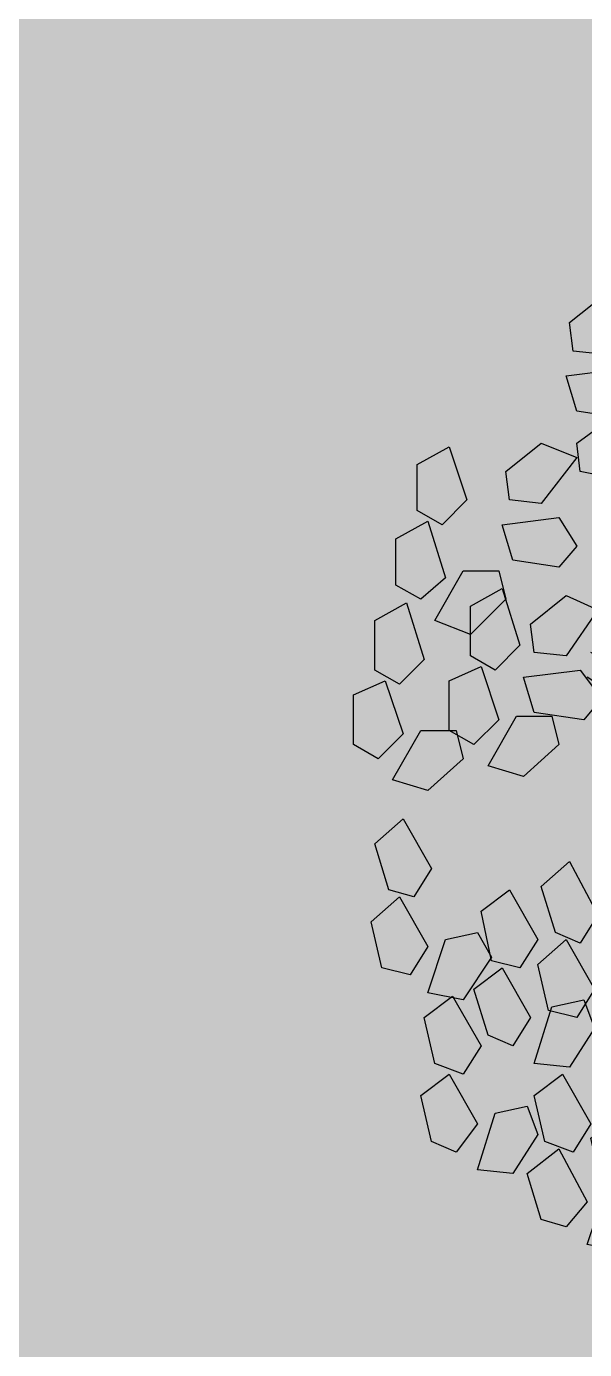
# Model space of a CAD drawing. Header units: metres. Extents: x 394605 to 1395358, y 4171135 to 6406139.
# Drawn here: x 1394481.096 to 1394483.107, y 4172491.963 to 4172496.73 of the extents above; entities that cross this region are included whole.
import ezdxf

# ---------------------------------------------------------------- set-up
doc = ezdxf.new("R2010")
doc.units = ezdxf.units.M
doc.header["$LTSCALE"] = 2
doc.linetypes.add('CACHE', pattern=[0.375, 0.25, -0.125])
doc.linetypes.add('CACHEX2', pattern=[0.75, 0.5, -0.25])
doc.layers.add('C-Voie', color=252, linetype='Continuous')
doc.layers.add('T-VEGETATION', color=108, linetype='Continuous')
doc.layers.add('P-Voie', color=250, linetype='Continuous', lineweight=9)

# ---------------------------------------------------------------- blocks, each defined once
blk = doc.blocks.new('A$C4CDA1AAE')
at = {"color": 0}
for p, q in [((-0.3627339707722967, 0.7050319683903581), (-0.3065357499476704, 0.7459033868462939)), ((-0.3065357499476704, 0.7459033868462939), (-0.2605553874532234, 0.725467677618326)), ((0, 0.6845962591601165), (0.02554464582976834, 0.7459033868462939)), ((0.02554464582976834, 0.7459033868462939), (0.07663393748907765, 0.7510123141551048)), ((0.07663393748907765, 0.7510123141551048), (0.06641607915457826, 0.6692694772386858)), ((-0.2605553874532234, 0.725467677618326), (-0.3065357499476704, 0.6590516226258387)), ((0.0919607249843466, 0.6845962591601165), (0.1072875124839356, 0.7305766049248632)), ((0.1072875124839356, 0.7305766049248632), (0.1481589458087456, 0.725467677618326)), ((0.1481589458087456, 0.725467677618326), (0.1788125208036035, 0.6641605499321486)), ((0.1788125208036035, 0.6641605499321486), (0.2043571666333719, 0.725467677618326)), ((0.2043571666333719, 0.725467677618326), (0.2605553874577708, 0.7305766049248632)), ((0.2605553874577708, 0.7305766049248632), (0.2503375291230441, 0.6488337680107179)), ((0.2707732457877228, 0.6641605499321486), (0.2912089624526288, 0.7101408956968953)), ((0.2912089624526288, 0.7101408956968953), (0.3320803957774388, 0.7050319683903581)), ((-0.4649125540865953, 0.6641605499321486), (-0.4138232624270586, 0.7050319683903581)), ((-0.4138232624270586, 0.7050319683903581), (-0.3627339707722967, 0.6845962591601165)), ((-0.3576250416026596, 0.6641605499321486), (-0.3627339707722967, 0.7050319683903581)), ((0.3014268207825808, 0.6386159133955971), (0.3269714666123491, 0.6999230410817745)), ((0.3269714666123491, 0.6999230410817745), (0.3780607582673383, 0.7050319683903581)), ((0.3320803957774388, 0.7050319683903581), (0.3576250416072071, 0.6386159133955971)), ((0.3780607582673383, 0.7050319683903581), (0.367842899937159, 0.6232891314741664)), ((-0.3627339707722967, 0.6845962591601165), (-0.4138232624270586, 0.6181802041676292)), ((0.02043571666467869, 0.6488337680107179), (0, 0.6845962591601165)), ((0.06641607915457826, 0.6692694772386858), (0.02043571666467869, 0.6488337680107179)), ((0.1430500166436559, 0.6232891314741664), (0.0919607249843466, 0.6845962591601165)), ((0.3933875457669274, 0.6386159133955971), (0.4087143332619689, 0.6845962591601165)), ((0.4087143332619689, 0.6845962591601165), (0.4495857665913263, 0.6794873318538066)), ((0.4495857665913263, 0.6794873318538066), (0.4802393415861843, 0.6181802041676292)), ((-0.4598036249215056, 0.6232891314741664), (-0.4649125540865953, 0.6641605499321486)), ((-0.3065357499476704, 0.6590516226258387), (-0.3576250416026596, 0.6641605499321486)), ((-0.2605553874532234, 0.6181802041676292), (-0.2043571666288244, 0.6641605499321486)), ((-0.2043571666288244, 0.6641605499321486), (-0.1583768041389249, 0.6386159133955971)), ((0.1788125208036035, 0.6641605499321486), (0.1430500166436559, 0.6232891314741664)), ((0.2043571666333719, 0.62839805878275), (0.1788125208036035, 0.6641605499321486)), ((0.2503375291230441, 0.6488337680107179), (0.2043571666333719, 0.62839805878275)), ((0.3269714666123491, 0.6028534222461985), (0.2707732457877228, 0.6641605499321486)), ((-0.1583768041389249, 0.6386159133955971), (-0.2094660957982342, 0.5721998584031098)), ((0.3218625374472595, 0.6028534222461985), (0.3014268207825808, 0.6386159133955971)), ((0.3576250416072071, 0.6386159133955971), (0.3269714666123491, 0.6028534222461985)), ((0.444476837426464, 0.5773087857094197), (0.3933875457669274, 0.6386159133955971)), ((-0.4138232624270586, 0.6181802041676292), (-0.4598036249215056, 0.6232891314741664)), ((-0.3627339707722967, 0.5824177130182306), (-0.3116446791127601, 0.6232891314741664)), ((-0.3116446791127601, 0.6232891314741664), (-0.265664316618313, 0.6028534222461985)), ((-0.2554464582881337, 0.5824177130182306), (-0.2605553874532234, 0.6181802041676292)), ((-0.1583768041389249, 0.5670909310965726), (-0.1021785833142985, 0.6130712768613193)), ((-0.1021785833142985, 0.6130712768613193), (-0.05619822082462633, 0.5875266403245405)), ((0.1021785833142985, 0.5721998584031098), (0.1226142999789772, 0.6181802041676292)), ((0.1226142999789772, 0.6181802041676292), (0.1634857333037871, 0.6130712768613193)), ((0.1634857333037871, 0.6130712768613193), (0.1890303791335555, 0.5517641491751419)), ((0.367842899937159, 0.6232891314741664), (0.3218625374472595, 0.6028534222461985)), ((0.4802393415861843, 0.6181802041676292), (0.444476837426464, 0.5773087857094197)), ((0.4598036249215056, 0.5517641491751419), (0.485348270751274, 0.6130712768613193)), ((0.485348270751274, 0.6130712768613193), (0.5364375624105833, 0.6181802041676292)), ((0.5364375624105833, 0.6181802041676292), (0.5262197040760839, 0.5364373672534839)), ((-0.4700214832516849, 0.5875266403245405), (-0.3882786165972902, 0.5977444949396613)), ((-0.3882786165972902, 0.5977444949396613), (-0.3627339707722967, 0.5568730764814518)), ((-0.265664316618313, 0.6028534222461985), (-0.3116446791127601, 0.5313284399449003)), ((0.2861000332829917, 0.5517641491751419), (0.3014268207825808, 0.5977444949396613)), ((0.3014268207825808, 0.5977444949396613), (0.3422982541073907, 0.5926355676310777)), ((0.3422982541073907, 0.5926355676310777), (0.3729518291022487, 0.5313284399449003)), ((0.5517643499058522, 0.5517641491751419), (0.5670911374054413, 0.5977444949396613)), ((0.5670911374054413, 0.5977444949396613), (0.6079625707302512, 0.5926355676310777)), ((0.6079625707302512, 0.5926355676310777), (0.6386161457251092, 0.5313284399449003)), ((-0.454694695756416, 0.5364373672534839), (-0.4700214832516849, 0.5875266403245405)), ((-0.3576250416026596, 0.5415462945600211), (-0.3627339707722967, 0.5824177130182306)), ((-0.2605553874532234, 0.5262195126383631), (-0.2094660957982342, 0.5721998584031098)), ((-0.2094660957982342, 0.5721998584031098), (-0.2554464582881337, 0.5824177130182306)), ((-0.2094660957982342, 0.5721998584031098), (-0.1583768041389249, 0.546655221866331)), ((-0.05619822082462633, 0.5875266403245405), (-0.1021785833142985, 0.5211105853320532)), ((0.1532678749738352, 0.5108927307169324), (0.1021785833142985, 0.5721998584031098)), ((0.4036054040971067, 0.5262195126383631), (0.4240411207617854, 0.5721998584031098)), ((0.4240411207617854, 0.5721998584031098), (0.4649125540865953, 0.5670909310965726)), ((-0.3627339707722967, 0.5568730764814518), (-0.3882786165972902, 0.5262195126383631)), ((-0.1532678749738352, 0.5262195126383631), (-0.1583768041389249, 0.5670909310965726)), ((0.4649125540865953, 0.5670909310965726), (0.4904571999161362, 0.5057838034106226)), ((-0.3882786165972902, 0.5262195126383631), (-0.454694695756416, 0.5364373672534839)), ((-0.3116446791127601, 0.5313284399449003), (-0.3576250416026596, 0.5415462945600211)), ((-0.1583768041389249, 0.546655221866331), (-0.2094660957982342, 0.4802391668738437)), ((0.1890303791335555, 0.5517641491751419), (0.1532678749738352, 0.5108927307169324)), ((0.3371893249425284, 0.4904570214889645), (0.2861000332829917, 0.5517641491751419)), ((0.4802393415861843, 0.5160016580232423), (0.4598036249215056, 0.5517641491751419)), ((0.5262197040760839, 0.5364373672534839), (0.4802393415861843, 0.5160016580232423)), ((0.6028536415653889, 0.4904570214889645), (0.5517643499058522, 0.5517641491751419)), ((-0.454694695756416, 0.4904570214889645), (-0.398496474932017, 0.5313284399449003)), ((-0.398496474932017, 0.5313284399449003), (-0.35251611243757, 0.5108927307169324)), ((-0.3729518291022487, 0.5057838034106226), (-0.2912089624480814, 0.5160016580232423)), ((-0.2912089624480814, 0.5160016580232423), (-0.2605553874532234, 0.4751302395675339)), ((-0.2554464582881337, 0.4853480941803809), (-0.2605553874532234, 0.5262195126383631)), ((-0.1021785833142985, 0.5211105853320532), (-0.1532678749738352, 0.5262195126383631)), ((0.0817428666541673, 0.464912384952413), (0.1072875124839356, 0.5262195126383631)), ((0.1072875124839356, 0.5262195126383631), (0.1583768041389249, 0.5313284399449003)), ((0.1583768041389249, 0.5313284399449003), (0.1481589458087456, 0.449585603030755)), ((0.3729518291022487, 0.5313284399449003), (0.3371893249425284, 0.4904570214889645)), ((0.454694695756416, 0.464912384952413), (0.4036054040971067, 0.5262195126383631)), ((0.6386161457251092, 0.5313284399449003), (0.6028536415653889, 0.4904570214889645)), ((-0.35251611243757, 0.5108927307169324), (-0.398496474932017, 0.4393677484156342)), ((-0.3576250416026596, 0.4546945303372922), (-0.3729518291022487, 0.5057838034106226)), ((0.1737035916385139, 0.464912384952413), (0.1890303791335555, 0.5108927307169324)), ((0.1890303791335555, 0.5108927307169324), (0.2299018124629129, 0.5057838034106226)), ((0.2299018124629129, 0.5057838034106226), (0.2605553874577708, 0.4444766757244452)), ((0.4904571999161362, 0.5057838034106226), (0.454694695756416, 0.464912384952413)), ((-0.6845965082150087, 0.4598034576458758), (-0.6386161457251092, 0.4853480941803809)), ((-0.6386161457251092, 0.4853480941803809), (-0.6130714998953408, 0.4087141845725455)), ((-0.5568732790709419, 0.449585603030755), (-0.5057839874114052, 0.4904570214889645)), ((-0.5057839874114052, 0.4904570214889645), (-0.454694695756416, 0.4700213122587229)), ((-0.4495857665867788, 0.449585603030755), (-0.454694695756416, 0.4904570214889645)), ((-0.2094660957982342, 0.4802391668738437), (-0.2554464582881337, 0.4853480941803809)), ((0.5619822082358041, 0.4393677484156342), (0.5824179249004828, 0.4853480941803809)), ((0.5824179249004828, 0.4853480941803809), (0.6232893582255201, 0.4802391668738437)), ((0.6232893582255201, 0.4802391668738437), (0.6488340040550611, 0.4189320391876663)), ((-0.6845965082150087, 0.3933874026511148), (-0.6845965082150087, 0.4598034576458758)), ((-0.454694695756416, 0.4700213122587229), (-0.5057839874114052, 0.4036052572662356)), ((-0.2605553874532234, 0.4751302395675339), (-0.2861000332829917, 0.4444766757244452)), ((-0.265664316618313, 0.449585603030755), (-0.1839214499686932, 0.4598034576458758)), ((-0.1839214499686932, 0.4598034576458758), (-0.1583768041389249, 0.4240409664942035)), ((0.1021785833142985, 0.4291498938027871), (0.0817428666541673, 0.464912384952413)), ((0.2247928832935031, 0.4036052572662356), (0.1737035916385139, 0.464912384952413)), ((-0.5517643499058522, 0.4087141845725455), (-0.5568732790709419, 0.449585603030755)), ((-0.398496474932017, 0.4393677484156342), (-0.4495857665867788, 0.449585603030755)), ((-0.2861000332829917, 0.4444766757244452), (-0.3576250416026596, 0.4546945303372922)), ((-0.2503375291232715, 0.3984963299596984), (-0.265664316618313, 0.449585603030755)), ((0.1481589458087456, 0.449585603030755), (0.1021785833142985, 0.4291498938027871)), ((0.2196839541284135, 0.3882784753445776), (0.2503375291230441, 0.4546945303372922)), ((0.2605553874577708, 0.4444766757244452), (0.2247928832935031, 0.4036052572662356)), ((0.2503375291230441, 0.4546945303372922), (0.3014268207825808, 0.4546945303372922)), ((0.3014268207825808, 0.4546945303372922), (0.2912089624526288, 0.3729516934231469)), ((0.5057839874159527, 0.3780606207294568), (0.5313286332411735, 0.4393677484156342)), ((0.5313286332411735, 0.4393677484156342), (0.5824179249004828, 0.4444766757244452)), ((0.6130714998953408, 0.3780606207294568), (0.5619822082358041, 0.4393677484156342)), ((0.5824179249004828, 0.4444766757244452), (0.5722000665705309, 0.3627338388080261)), ((-0.1583768041389249, 0.4240409664942035), (-0.1839214499686932, 0.3933874026511148)), ((0.3167536082776223, 0.3933874026511148), (0.3320803957774388, 0.4342588211093243)), ((0.3320803957774388, 0.4342588211093243), (0.3729518291022487, 0.4291498938027871)), ((0.3729518291022487, 0.4291498938027871), (0.4036054040971067, 0.3678427661166097)), ((0.5977447124002992, 0.3780606207294568), (0.6130714998953408, 0.4240409664942035)), ((0.6130714998953408, 0.4240409664942035), (0.6539429332201507, 0.4189320391876663)), ((-0.6130714998953408, 0.4087141845725455), (-0.6488340040550611, 0.3729516934231469)), ((-0.5057839874114052, 0.4036052572662356), (-0.5517643499058522, 0.4087141845725455)), ((-0.1992482374637348, 0.3678427661166097), (-0.1430500166393358, 0.4138231118813565)), ((-0.1430500166393358, 0.4138231118813565), (-0.09706965414943625, 0.3882784753445776)), ((0.6488340040550611, 0.4189320391876663), (0.6130714998953408, 0.3780606207294568)), ((0.6539429332201507, 0.4189320391876663), (0.6845965082150087, 0.3576249115014889)), ((-0.6488340040550611, 0.3729516934231469), (-0.6845965082150087, 0.3933874026511148)), ((-0.5619822082358041, 0.3729516934231469), (-0.4802393415816368, 0.3831695480382677)), ((-0.4802393415816368, 0.3831695480382677), (-0.454694695756416, 0.3422981295800582)), ((-0.1839214499686932, 0.3933874026511148), (-0.2503375291232715, 0.3984963299596984)), ((-0.09706965414943625, 0.3882784753445776), (-0.1430500166393358, 0.3218624203520903)), ((0.1839214499686932, 0.352515984195179), (0.2043571666333719, 0.3984963299596984)), ((0.2043571666333719, 0.3984963299596984), (0.2401196707930922, 0.3933874026511148)), ((0.2452285999581818, 0.3576249115014889), (0.2196839541284135, 0.3882784753445776)), ((0.2401196707930922, 0.3933874026511148), (0.2707732457877228, 0.3320802749649374)), ((0.367842899937159, 0.3269713476586276), (0.3167536082776223, 0.3933874026511148)), ((-0.7152500832096393, 0.352515984195179), (-0.6692697207199672, 0.3780606207294568)), ((-0.6692697207199672, 0.3780606207294568), (-0.6437250748901988, 0.2963177838155389)), ((-0.5466554207407626, 0.3218624203520903), (-0.5619822082358041, 0.3729516934231469)), ((-0.3014268207825808, 0.3269713476586276), (-0.2503375291232715, 0.3729516934231469)), ((-0.2503375291232715, 0.3729516934231469), (-0.1992482374637348, 0.3474070568865955)), ((-0.1941393082986451, 0.3269713476586276), (-0.1992482374637348, 0.3678427661166097)), ((0.2912089624526288, 0.3729516934231469), (0.2452285999581818, 0.3576249115014889)), ((0.4036054040971067, 0.3678427661166097), (0.367842899937159, 0.3269713476586276)), ((0.444476837426464, 0.3576249115014889), (0.5006750582463155, 0.3627338388080261)), ((0.5006750582463155, 0.3627338388080261), (0.4904571999161362, 0.2809910018938808)), ((0.5262197040760839, 0.3474070568865955), (0.5057839874159527, 0.3780606207294568)), ((0.5722000665705309, 0.3627338388080261), (0.5262197040760839, 0.3474070568865955)), ((0.6488340040550611, 0.3167534930435068), (0.5977447124002992, 0.3780606207294568)), ((-0.7152500832096393, 0.286099929200418), (-0.7152500832096393, 0.352515984195179)), ((-0.1992482374637348, 0.3474070568865955), (-0.2503375291232715, 0.2809910018938808)), ((0.2350107416280025, 0.2912088565090016), (0.1839214499686932, 0.352515984195179)), ((0.4189321915966957, 0.2963177838155389), (0.444476837426464, 0.3576249115014889)), ((0.6845965082150087, 0.3576249115014889), (0.6488340040550611, 0.3167534930435068)), ((-0.454694695756416, 0.3422981295800582), (-0.4802393415816368, 0.3116445657369695)), ((-0.296317891613171, 0.286099929200418), (-0.3014268207825808, 0.3269713476586276)), ((-0.147831893276134, 0.2746570957676795), (-0.2095301467111312, 0.3340405797280255)), ((-0.1430500166393358, 0.3218624203520903), (-0.1941393082986451, 0.3269713476586276)), ((0.2707732457877228, 0.3320802749649374), (0.2350107416280025, 0.2912088565090016)), ((0.3269714666123491, 0.2809910018938808), (0.3474071832724803, 0.3269713476586276)), ((0.3474071832724803, 0.3269713476586276), (0.3831696874369754, 0.3218624203520903)), ((0.5108929165810423, 0.2963177838155389), (0.5313286332411735, 0.3422981295800582)), ((0.5313286332411735, 0.3422981295800582), (0.5722000665705309, 0.3371892022737484)), ((0.5722000665705309, 0.3371892022737484), (0.5977447124002992, 0.27077314727876)), ((-0.6590518623852404, 0.2350106561293615), (-0.6181804290604305, 0.3065356384306597)), ((-0.6181804290604305, 0.3065356384306597), (-0.5670911374008938, 0.3065356384306597)), ((-0.5670911374008938, 0.3065356384306597), (-0.5568732790709419, 0.2656642199724502)), ((-0.4802393415816368, 0.3116445657369695), (-0.5466554207407626, 0.3218624203520903)), ((-0.4189321915921482, 0.27077314727876), (-0.3627339707722967, 0.3116445657369695)), ((-0.3627339707722967, 0.3116445657369695), (-0.3167536082778497, 0.2912088565090016)), ((-0.1721651229349845, 0.2530384431242965), (-0.2211145656688132, 0.3189808405622898)), ((0.3831696874369754, 0.3218624203520903), (0.4138232624316061, 0.2554463653573293)), ((0.6079625707302512, 0.2656642199724502), (0.6283982873949299, 0.3116445657369695)), ((0.6283982873949299, 0.3116445657369695), (0.6692697207197398, 0.3065356384306597)), ((0.6692697207197398, 0.3065356384306597), (0.6948143665495081, 0.2452285107444823)), ((-0.6794875790499191, 0.2656642199724502), (-0.7152500832096393, 0.286099929200418)), ((-0.6437250748901988, 0.2963177838155389), (-0.6794875790499191, 0.2656642199724502)), ((-0.3167536082778497, 0.2912088565090016), (-0.367842899937159, 0.2247928015142406)), ((-0.2503375291232715, 0.2809910018938808), (-0.296317891613171, 0.286099929200418)), ((0.1992482374682822, 0.2605552926659129), (0.2401196707930922, 0.286099929200418)), ((0.2401196707930922, 0.286099929200418), (0.2460145890602234, 0.3037846775705475)), ((0.2656643166228605, 0.2656642199724502), (0.3320803957774388, 0.286099929200418)), ((0.444476837426464, 0.2605552926659129), (0.4189321915966957, 0.2963177838155389)), ((0.5619822082358041, 0.2350106561293615), (0.5108929165810423, 0.2963177838155389)), ((-0.6079625707302512, 0.2554463653573293), (-0.5619822082358041, 0.2809910018938808)), ((-0.5619822082358041, 0.2809910018938808), (-0.5364375624062632, 0.1992481649799629)), ((-0.5211107749109942, 0.2299017288228242), (-0.4700214832516849, 0.27077314727876)), ((-0.4700214832516849, 0.27077314727876), (-0.4240411207617854, 0.2503374380507921)), ((-0.4138232624270586, 0.2299017288228242), (-0.4189321915921482, 0.27077314727876)), ((-0.1370172611493672, 0.226014919296631), (-0.147831893276134, 0.2746570957676795)), ((0.3780607582673383, 0.2145749469013936), (0.3269714666123491, 0.2809910018938808)), ((0.4904571999161362, 0.2809910018938808), (0.444476837426464, 0.2605552926659129)), ((0.5977447124002992, 0.27077314727876), (0.5619822082358041, 0.2350106561293615)), ((-0.7459036582044973, 0.2350106561293615), (-0.6999232957145978, 0.2605552926659129)), ((-0.6999232957145978, 0.2605552926659129), (-0.6743786498848294, 0.1788124557497213)), ((-0.5568732790709419, 0.2656642199724502), (-0.6079625707302512, 0.2145749469013936)), ((-0.6079625707302512, 0.1839213830583049), (-0.6079625707302512, 0.2554463653573293)), ((-0.4240411207617854, 0.2503374380507921), (-0.4700214832516849, 0.1839213830583049)), ((-0.3116446791127601, 0.2503374380507921), (-0.2247928832935031, 0.2656642199724502)), ((-0.2912089624480814, 0.2043570922862727), (-0.3116446791127601, 0.2503374380507921)), ((-0.2247928832935031, 0.2656642199724502), (-0.1992482374637348, 0.2247928015142406)), ((-0.1685946624688768, 0.1226142553721274), (-0.1721651229349845, 0.2530384431242965)), ((0.1634857333037871, 0.2043570922862727), (0.1992482374682822, 0.2605552926659129)), ((0.2094660957982342, 0.1941392376711519), (0.2656643166228605, 0.2656642199724502)), ((0.4138232624316061, 0.2554463653573293), (0.3780607582673383, 0.2145749469013936)), ((0.6590518623897879, 0.2043570922862727), (0.6079625707302512, 0.2656642199724502)), ((-0.7459036582044973, 0.1634856738280632), (-0.7459036582044973, 0.2350106561293615)), ((-0.6079625707302512, 0.2145749469013936), (-0.6590518623852404, 0.2350106561293615)), ((-0.516001845746132, 0.1890303103648421), (-0.5211107749109942, 0.2299017288228242)), ((-0.367842899937159, 0.2247928015142406), (-0.4138232624270586, 0.2299017288228242)), ((0.2605553874577708, 0.1685946011368742), (0.2861000332829917, 0.2299017288228242)), ((0.2861000332829917, 0.2299017288228242), (0.3422982541073907, 0.2350106561293615)), ((0.3422982541073907, 0.2350106561293615), (0.3320803957774388, 0.1532678192152162)), ((0.5262197040760839, 0.1839213830583049), (0.5415464915756729, 0.2299017288228242)), ((0.5415464915756729, 0.2299017288228242), (0.5824179249004828, 0.2247928015142406)), ((0.6948143665495081, 0.2452285107444823), (0.6590518623897879, 0.2043570922862727)), ((-0.1992482374637348, 0.2247928015142406), (-0.2247928832935031, 0.1941392376711519)), ((-0.1245337046768782, 0.09874791191668919), (-0.1370172611493672, 0.226014919296631)), ((0.3525161124421174, 0.1685946011368742), (0.3729518291022487, 0.2145749469013936)), ((0.3729518291022487, 0.2145749469013936), (0.4138232624316061, 0.2094660195925826)), ((0.5824179249004828, 0.2247928015142406), (0.6130714998953408, 0.1634856738280632)), ((-0.5364375624062632, 0.1992481649799629), (-0.5722000665659834, 0.1634856738280632)), ((-0.2247928832935031, 0.1941392376711519), (-0.2912089624480814, 0.2043570922862727)), ((0.1277232291440669, 0.1175053280635439), (0.1634857333037871, 0.2043570922862727)), ((0.1737035916385139, 0.09706961883557597), (0.2094660957982342, 0.1941392376711519)), ((0.4138232624316061, 0.2094660195925826), (0.4393679082568269, 0.1430499646000953)), ((-0.6743786498848294, 0.1788124557497213), (-0.7101411540447771, 0.1430499646000953)), ((-0.5722000665659834, 0.1634856738280632), (-0.6079625707302512, 0.1839213830583049)), ((-0.4700214832516849, 0.1839213830583049), (-0.516001845746132, 0.1890303103648421)), ((-0.3627339707722967, 0.1481588919066326), (-0.4342589790917373, 0.1890303103648421)), ((0.5773089957356206, 0.1226142553721274), (0.5262197040760839, 0.1839213830583049)), ((-0.7101411540447771, 0.1430499646000953), (-0.7459036582044973, 0.1634856738280632)), ((-0.6386161457251092, 0.1481588919066326), (-0.5926357832306621, 0.1685946011368742)), ((-0.5926357832306621, 0.1685946011368742), (-0.5670911374008938, 0.09196069152903874)), ((-0.5313286332411735, 0.1532678192152162), (-0.4495857665867788, 0.1634856738280632)), ((-0.516001845746132, 0.1021785461418858), (-0.5313286332411735, 0.1532678192152162)), ((-0.4495857665867788, 0.1634856738280632), (-0.4189321915921482, 0.1226142553721274)), ((-0.3627339707722967, 0.1021785461418858), (-0.4393679082568269, 0.1532678192152162)), ((0.2861000332829917, 0.1328321099849745), (0.2605553874577708, 0.1685946011368742)), ((0.3320803957774388, 0.1532678192152162), (0.2861000332829917, 0.1328321099849745)), ((0.4036054040971067, 0.1072874734506968), (0.3525161124421174, 0.1685946011368742)), ((0.6130714998953408, 0.1634856738280632), (0.5773089957356206, 0.1226142553721274)), ((0.6181804290604305, 0.09706961883557597), (0.6488340040550611, 0.1583767465217534)), ((0.6488340040550611, 0.1583767465217534), (0.6999232957145978, 0.1634856738280632)), ((0.6999232957145978, 0.1634856738280632), (0.6897054373844185, 0.08174283691391793)), ((-0.7765572331993553, 0.1277231826786647), (-0.7305768707094558, 0.1481588919066326)), ((-0.7305768707094558, 0.1481588919066326), (-0.7050322248796874, 0.07152498230107085)), ((-0.6386161457251092, 0.07663390960760808), (-0.6386161457251092, 0.1481588919066326)), ((-0.1685946624688768, 0.1226142553721274), (-0.3627339707722967, 0.1481588919066326)), ((0.4393679082568269, 0.1430499646000953), (0.4036054040971067, 0.1072874734506968)), ((0.7101411540445497, 0.09706961883557597), (0.7305768707094558, 0.1430499646000953)), ((0.7305768707094558, 0.1430499646000953), (0.7714483040342657, 0.1379410372937855)), ((0.7714483040342657, 0.1379410372937855), (0.8021018790288963, 0.07663390960760808)), ((-0.7765572331993553, 0.05619820037736645), (-0.7765572331993553, 0.1277231826786647)), ((-0.4189321915921482, 0.1226142553721274), (-0.4444768374219166, 0.09196069152903874)), ((0, 0), (0.1277232291440669, 0.1175053280635439)), ((0.4751304124210947, 0.06130712768617741), (0.5006750582463155, 0.1277231826786647)), ((0.5006750582463155, 0.1277231826786647), (0.5517643499058522, 0.1277231826786647)), ((0.5517643499058522, 0.1277231826786647), (0.5415464915756729, 0.04598034576451937)), ((-0.5824179249004828, 0.02554463653655148), (-0.5415464915711254, 0.09706961883557597)), ((-0.5415464915711254, 0.09706961883557597), (-0.4904571999163636, 0.09706961883557597)), ((-0.4444768374219166, 0.09196069152903874), (-0.516001845746132, 0.1021785461418858)), ((-0.4904571999163636, 0.09706961883557597), (-0.4802393415816368, 0.05619820037736645)), ((-0.1737035916339664, 0.07152498230107085), (-0.3627339707722967, 0.1021785461418858)), ((-0.04598036248989956, 0.05619820037736645), (-0.1245337046768782, 0.09874791191668919)), ((0.1123964416490253, 0.0306535638430887), (0.1737035916385139, 0.09706961883557597)), ((0.367842899937159, 0.05619820037736645), (0.3831696874369754, 0.1021785461418858)), ((0.3831696874369754, 0.1021785461418858), (0.4240411207617854, 0.09706961883557597)), ((0.4240411207617854, 0.09706961883557597), (0.454694695756416, 0.03576249114939856)), ((0.5670911374054413, 0.06641605499248726), (0.5824179249004828, 0.1123964007570066)), ((0.5824179249004828, 0.1123964007570066), (0.6232893582255201, 0.1072874734506968)), ((0.6437250748901988, 0.06641605499248726), (0.6181804290604305, 0.09706961883557597)), ((0.6232893582255201, 0.1072874734506968), (0.6539429332201507, 0.04087141845820952)), ((0.766339374869176, 0.03576249114939856), (0.7101411540445497, 0.09706961883557597)), ((-0.720359012374729, 0.005108927306309852), (-0.6794875790499191, 0.07663390960760808)), ((-0.6794875790499191, 0.07663390960760808), (-0.6283982873903824, 0.07663390960760808)), ((-0.6028536415608414, 0.05619820037736645), (-0.6386161457251092, 0.07663390960760808)), ((-0.6283982873903824, 0.07663390960760808), (-0.6181804290604305, 0.03576249114939856)), ((-0.5670911374008938, 0.09196069152903874), (-0.6028536415608414, 0.05619820037736645)), ((0.6897054373844185, 0.08174283691391793), (0.6437250748901988, 0.06641605499248726)), ((0.8021018790288963, 0.07663390960760808), (0.766339374869176, 0.03576249114939856)), ((-0.7050322248796874, 0.07152498230107085), (-0.7407947290394077, 0.03576249114939856)), ((-0.0715250083196679, 0.01532678192143067), (-0.1737035916339664, 0.07152498230107085)), ((0.2279802616142206, 0.01523284800077818), (0.3714236965759028, 0.06694058638390743)), ((0.4955661290812259, 0.0306535638430887), (0.4751304124210947, 0.06130712768617741)), ((0.6181804290604305, 0), (0.5670911374054413, 0.06641605499248726)), ((-0.7407947290394077, 0.03576249114939856), (-0.7765572331993553, 0.05619820037736645)), ((-0.4802393415816368, 0.05619820037736645), (-0.5313286332411735, 0.01021785461512081)), ((0, 0), (-0.04598036248989956, 0.05619820037736645)), ((0.2117583134240704, -0.01719513096418268), (0.3734303110356905, 0.04949330949898467)), ((0.4189321915966957, -0.005108927306537225), (0.367842899937159, 0.05619820037736645)), ((0.5415464915756729, 0.04598034576451937), (0.4955661290812259, 0.0306535638430887)), ((0.6539429332201507, 0.04087141845820952), (0.6181804290604305, 0)), ((-0.6181804290604305, 0.03576249114939856), (-0.6692697207199672, -0.01021785461512081)), ((-0.5313286332411735, 0.01021785461512081), (-0.5824179249004828, 0.02554463653655148)), ((0.1123964416490253, 0.0306535638430887), (0.2279802616142206, 0.01523284800077818)), ((0.454694695756416, 0.03576249114939856), (0.4189321915966957, -0.005108927306537225)), ((0.7254679415443661, -0.01532678192165804), (0.7407947290394077, 0.0306535638430887)), ((0.7407947290394077, 0.0306535638430887), (0.7816661623687651, 0.02554463653655148)), ((0.7816661623687651, 0.02554463653655148), (0.8123197373636231, -0.03576249114962593)), ((-0.6692697207199672, -0.01021785461512081), (-0.720359012374729, 0.005108927306309852)), ((-0.04598036248989956, -0.04598034576474674), (-0.0715250083196679, 0.01532678192143067)), ((0.5773089957356206, -0.04598034576474674), (0.5977447124002992, 0)), ((0.5977447124002992, 0), (0.6386161457251092, -0.005108927306537225)), ((0.03576250415972027, -0.05619820037986756), (0.08281241391932781, -0.002874988718758686)), ((0.08281241391932781, -0.002874988718758686), (0.2117583134240704, -0.01719513096418268)), ((0.6386161457251092, -0.005108927306537225), (0.6641607915548775, -0.07152498230129822)), ((0.776557233199128, -0.07663390960783545), (0.7254679415443661, -0.01532678192165804)), ((0.2758821749528124, -0.08685176422295626), (0.3014268207825808, -0.02043570922796789)), ((0.3014268207825808, -0.02043570922796789), (0.3576250416072071, -0.02043570922796789)), ((0.3576250416072071, -0.02043570922796789), (0.3474071832724803, -0.1021785461443869)), ((0.454694695756416, -0.09196069152926611), (0.4802393415861843, -0.0306535638430887)), ((0.4802393415861843, -0.0306535638430887), (0.5313286332411735, -0.02554463653677885)), ((0.5313286332411735, -0.02554463653677885), (0.5211107749109942, -0.1072874734506968)), ((0.8123197373636231, -0.03576249114962593), (0.776557233199128, -0.07663390960783545)), ((-0.7459036582044973, -0.08685176422295626), (-0.7050322248796874, -0.0510892730710566)), ((-0.7050322248796874, -0.0510892730710566), (-0.66416079155033, -0.1226142553723548)), ((-0.04598036248989956, -0.04598034576474674), (-0.07663393748475755, -0.1634856738305643)), ((0.03576250415972027, -0.05619820037986756), (-0.007003661123690108, -0.1417304998317377)), ((0.367842899937159, -0.0817428369141453), (0.3882786166018377, -0.04087141845820952)), ((0.3882786166018377, -0.04087141845820952), (0.4291500499266476, -0.04598034576474674)), ((0.4291500499266476, -0.04598034576474674), (0.454694695756416, -0.1072874734506968)), ((0.5466554207407626, -0.09196069152926611), (0.5670911374054413, -0.04598034576474674)), ((0.5670911374054413, -0.04598034576474674), (0.6028536415653889, -0.0510892730710566)), ((0.6283982873949299, -0.1072874734506968), (0.5773089957356206, -0.04598034576474674)), ((0.6028536415653889, -0.0510892730710566), (0.6335072165600195, -0.1175053280658176)), ((0.6641607915548775, -0.07152498230129822), (0.6283982873949299, -0.1072874734506968)), ((-0.7254679415398186, -0.1532678192154435), (-0.7459036582044973, -0.08685176422295626)), ((0.3014268207825808, -0.1175053280658176), (0.2758821749528124, -0.08685176422295626)), ((0.4189321915966957, -0.1481588919089063), (0.367842899937159, -0.0817428369141453)), ((0.4751304124210947, -0.1277231826786647), (0.454694695756416, -0.09196069152926611)), ((0.5977447124002992, -0.1532678192154435), (0.5466554207407626, -0.09196069152926611)), ((-0.5057839874114052, -0.1481588919089063), (-0.4649125540865953, -0.112396400757234)), ((-0.4649125540865953, -0.112396400757234), (-0.4240411207617854, -0.1890303103648421)), ((0.3474071832724803, -0.1021785461443869), (0.3014268207825808, -0.1175053280658176)), ((0.454694695756416, -0.1072874734506968), (0.4189321915966957, -0.1481588919089063)), ((0.5211107749109942, -0.1072874734506968), (0.4751304124210947, -0.1277231826786647)), ((-0.66416079155033, -0.1226142553723548), (-0.6897054373800984, -0.1634856738305643)), ((0.6335072165600195, -0.1175053280658176), (0.5977447124002992, -0.1532678192154435)), ((-0.485348270751274, -0.2145749469016209), (-0.5057839874114052, -0.1481588919089063)), ((-0.007003661123690108, -0.1417304998317377), (0.04953729465364631, -0.2522982904954461)), ((0.3831696874369754, -0.194139237673653), (0.398496474932017, -0.1481588919089063)), ((0.398496474932017, -0.1481588919089063), (0.4393679082568269, -0.1532678192154435)), ((-0.751012587369587, -0.1992481649799629), (-0.7101411540447771, -0.1634856738305643)), ((-0.6897054373800984, -0.1634856738305643), (-0.7254679415398186, -0.1532678192154435)), ((-0.7101411540447771, -0.1634856738305643), (-0.6692697207199672, -0.2350106561293615)), ((-0.5926357832306621, -0.1839213830585322), (-0.5517643499058522, -0.1532678192154435)), ((-0.5517643499058522, -0.1532678192154435), (-0.5108929165764948, -0.2247928015167417)), ((-0.3269714666078016, -0.1890303103648421), (-0.2861000332829917, -0.1583767465217534)), ((-0.2861000332829917, -0.1583767465217534), (-0.2452285999581818, -0.2299017288230516)), ((-0.07663393748475755, -0.1634856738305643), (-0.1430500166393358, -0.2043570922865001)), ((0.4393679082568269, -0.1532678192154435), (0.4700214832514575, -0.2196838742079308)), ((0.5568732790707145, -0.2043570922865001), (0.5773089957356206, -0.1583767465217534)), ((0.5773089957356206, -0.1583767465217534), (0.6181804290604305, -0.1634856738305643)), ((0.6181804290604305, -0.1634856738305643), (0.6437250748901988, -0.2247928015167417)), ((-0.5773089957356206, -0.2554463653596031), (-0.5926357832306621, -0.1839213830585322)), ((-0.4240411207617854, -0.1890303103648421), (-0.4495857665867788, -0.2299017288230516)), ((-0.3116446791127601, -0.2554463653596031), (-0.3269714666078016, -0.1890303103648421)), ((-0.7356857998745454, -0.2656642199724502), (-0.751012587369587, -0.1992481649799629)), ((-0.1430500166393358, -0.2043570922865001), (-0.1918258309397061, -0.3196453386904068)), ((-0.03576250415972027, -0.1992481649799629), (-0.1021785833142985, -0.2247928015167417)), ((-0.03576250415972027, -0.1992481649799629), (0.03331503908975719, -0.2874287050526618)), ((0.4342589790917373, -0.2605552926661403), (0.3831696874369754, -0.194139237673653)), ((0.6130714998953408, -0.2656642199724502), (0.5568732790707145, -0.2043570922865001)), ((-0.6692697207199672, -0.3014267111243498), (-0.6437250748901988, -0.2247928015167417)), ((-0.6437250748901988, -0.2247928015167417), (-0.5977447123957518, -0.2145749469016209)), ((-0.5977447123957518, -0.2145749469016209), (-0.5773089957356206, -0.2503374380510195)), ((-0.5108929165764948, -0.2247928015167417), (-0.5364375624062632, -0.2656642199724502)), ((-0.5108929165764948, -0.2605552926661403), (-0.4700214832516849, -0.2247928015167417)), ((-0.4495857665867788, -0.2299017288230516), (-0.485348270751274, -0.2145749469016209)), ((-0.4700214832516849, -0.2247928015167417), (-0.4291500499266476, -0.2963177838155389)), ((-0.1021785833142985, -0.2247928015167417), (-0.1532678749738352, -0.3576249115017163)), ((0.4700214832514575, -0.2196838742079308), (0.4342589790917373, -0.2605552926661403)), ((0.6437250748901988, -0.2247928015167417), (0.6130714998953408, -0.2656642199724502)), ((-0.6692697207199672, -0.2350106561293615), (-0.6948143665449606, -0.275882074587571)), ((-0.2452285999581818, -0.2299017288230516), (-0.2707732457879501, -0.2707731472812611)), ((-0.6948143665449606, -0.275882074587571), (-0.7356857998745454, -0.2656642199724502)), ((-0.5773089957356206, -0.2503374380510195), (-0.6181804290604305, -0.3116445657371969)), ((-0.6028536415608414, -0.2963177838155389), (-0.5619822082358041, -0.2656642199724502)), ((-0.5364375624062632, -0.2656642199724502), (-0.5773089957356206, -0.2554463653596031)), ((-0.5619822082358041, -0.2656642199724502), (-0.5211107749109942, -0.3371892022737484)), ((-0.4955661290812259, -0.3269713476586276), (-0.5108929165764948, -0.2605552926661403)), ((-0.3320803957774388, -0.3014267111243498), (-0.2912089624480814, -0.2656642199724502)), ((-0.2707732457879501, -0.2707731472812611), (-0.3116446791127601, -0.2554463653596031)), ((-0.2912089624480814, -0.2656642199724502), (-0.2503375291232715, -0.3422981295802856)), ((0.04953729465364631, -0.2522982904954461), (0.06189069601441588, -0.4498561205223268)), ((-0.4036054040971067, -0.2860999292026918), (-0.3576250416026596, -0.275882074587571)), ((-0.3576250416026596, -0.275882074587571), (-0.3371893249425284, -0.3116445657371969)), ((-0.6181804290604305, -0.3116445657371969), (-0.6692697207199672, -0.3014267111243498)), ((-0.5824179249004828, -0.3627338388105272), (-0.6028536415608414, -0.2963177838155389)), ((-0.4291500499266476, -0.2963177838155389), (-0.454694695756416, -0.3371892022737484)), ((-0.4291500499266476, -0.3627338388105272), (-0.4036054040971067, -0.2860999292026918)), ((-0.3167536082778497, -0.3678427661168371), (-0.3320803957774388, -0.3014267111243498)), ((0.03331503908975719, -0.2874287050526618), (0.04087143332480991, -0.4138231118813565)), ((-0.6743786498848294, -0.3371892022737484), (-0.633507216555472, -0.3065356384306597)), ((-0.633507216555472, -0.3065356384306597), (-0.5926357832306621, -0.3780606207319579)), ((-0.516001845746132, -0.4036052572662356), (-0.4904571999163636, -0.3218624203523177)), ((-0.4904571999163636, -0.3218624203523177), (-0.4444768374219166, -0.3116445657371969)), ((-0.4444768374219166, -0.3116445657371969), (-0.4291500499266476, -0.3525159841954064)), ((-0.3371893249425284, -0.3116445657371969), (-0.3780607582673383, -0.3729516934233743)), ((-0.2247928832935031, -0.3269713476586276), (-0.1788125208036035, -0.3167534930457805)), ((-0.1788125208036035, -0.3167534930457805), (-0.1634857333040145, -0.3525159841954064)), ((-0.6590518623852404, -0.4036052572662356), (-0.6743786498848294, -0.3371892022737484)), ((-0.5211107749109942, -0.3371892022737484), (-0.5466554207407626, -0.3780606207319579)), ((-0.454694695756416, -0.3371892022737484), (-0.4955661290812259, -0.3269713476586276)), ((-0.2503375291232715, -0.3422981295802856), (-0.2809911041179021, -0.3831695480382677)), ((-0.2503375291232715, -0.4036052572662356), (-0.2247928832935031, -0.3269713476586276)), ((-0.4291500499266476, -0.3525159841954064), (-0.4649125540865953, -0.4087141845750466)), ((-0.1634857333040145, -0.3525159841954064), (-0.1992482374637348, -0.4138231118813565)), ((-0.1532678749738352, -0.3576249115017163), (-0.1226142999792046, -0.4240409664964773)), ((-0.5926357832306621, -0.3780606207319579), (-0.6181804290604305, -0.4189320391878937)), ((-0.5466554207407626, -0.3780606207319579), (-0.5824179249004828, -0.3627338388105272)), ((-0.3780607582673383, -0.3729516934233743), (-0.4291500499266476, -0.3627338388105272)), ((-0.4291500499266476, -0.3984963299599258), (-0.3882786165972902, -0.3678427661168371)), ((-0.3882786165972902, -0.3678427661168371), (-0.3474071832724803, -0.4393677484181353)), ((-0.3320803957774388, -0.4087141845750466), (-0.2912089624480814, -0.3729516934233743)), ((-0.2809911041179021, -0.3831695480382677), (-0.3167536082778497, -0.3678427661168371)), ((-0.2912089624480814, -0.3729516934233743), (-0.2503375291232715, -0.4495856030309824)), ((-0.4087143332619689, -0.470021312261224), (-0.4291500499266476, -0.3984963299599258)), ((-0.6794875790499191, -0.4495856030309824), (-0.6386161457251092, -0.4189320391878937)), ((-0.6181804290604305, -0.4189320391878937), (-0.6590518623852404, -0.4036052572662356)), ((-0.6386161457251092, -0.4189320391878937), (-0.5977447123957518, -0.4904570214891919)), ((-0.4649125540865953, -0.4087141845750466), (-0.516001845746132, -0.4036052572662356)), ((-0.516001845746132, -0.4495856030309824), (-0.4751304124165472, -0.4189320391878937)), ((-0.4751304124165472, -0.4189320391878937), (-0.4342589790917373, -0.4904570214891919)), ((-0.3116446791127601, -0.4751302395675339), (-0.3320803957774388, -0.4087141845750466)), ((-0.1992482374637348, -0.4138231118813565), (-0.2503375291232715, -0.4036052572662356)), ((-0.01021785832995192, -0.464912384952413), (0, -0.4189320391878937)), ((0, -0.4189320391878937), (0.04087143332480991, -0.4138231118813565)), ((0.04087143332480991, -0.4138231118813565), (0.07663393748907765, -0.4751302395675339)), ((-0.66416079155033, -0.5160016580257434), (-0.6794875790499191, -0.4495856030309824)), ((-0.5006750582463155, -0.5160016580257434), (-0.516001845746132, -0.4495856030309824)), ((-0.3474071832724803, -0.4393677484181353), (-0.3729518291022487, -0.4802391668740711)), ((-0.2503375291232715, -0.4495856030309824), (-0.2758821749528124, -0.4904570214891919)), ((-0.1941393082986451, -0.4495856030309824), (-0.1123964416444778, -0.4393677484181353)), ((-0.1788125208036035, -0.5006748761043127), (-0.1941393082986451, -0.4495856030309824)), ((-0.1123964416444778, -0.4393677484181353), (-0.08174286664961983, -0.4802391668740711)), ((-0.5977447123957518, -0.5568730764816792), (-0.5722000665659834, -0.4751302395675339)), ((-0.5722000665659834, -0.4751302395675339), (-0.5262197040760839, -0.464912384952413)), ((-0.5262197040760839, -0.464912384952413), (-0.5108929165764948, -0.5057838034106226)), ((-0.3729518291022487, -0.4802391668740711), (-0.4087143332619689, -0.470021312261224)), ((-0.2758821749528124, -0.4904570214891919), (-0.3116446791127601, -0.4751302395675339)), ((0.05108929165953668, -0.5211105853322806), (-0.01021785832995192, -0.464912384952413)), ((0.07663393748907765, -0.4751302395675339), (0.05108929165953668, -0.5211105853322806)), ((0.2554464582881337, -0.5108927307171598), (0.2656643166228605, -0.464912384952413)), ((0.2656643166228605, -0.464912384952413), (0.3065357499476704, -0.4598034576461032)), ((0.3065357499476704, -0.4598034576461032), (0.3422982541073907, -0.5211105853322806)), ((-0.5977447123957518, -0.4904570214891919), (-0.6283982873903824, -0.5313284399474014)), ((-0.4342589790917373, -0.4904570214891919), (-0.4598036249215056, -0.5313284399474014)), ((-0.4342589790917373, -0.5108927307171598), (-0.3933875457669274, -0.4802391668740711)), ((-0.3933875457669274, -0.4802391668740711), (-0.35251611243757, -0.5517641491751419)), ((-0.3371893249425284, -0.5211105853322806), (-0.296317891613171, -0.4853480941826547)), ((-0.296317891613171, -0.4853480941826547), (-0.2554464582881337, -0.5568730764816792)), ((-0.08174286664961983, -0.4802391668740711), (-0.1123964416444778, -0.5108927307171598)), ((-0.0919607249843466, -0.5006748761043127), (-0.01021785832995192, -0.4955659487955018)), ((-0.01021785832995192, -0.4955659487955018), (0.01532678749958905, -0.5364373672537113)), ((0.0715250083196679, -0.4955659487955018), (0.1583768041389249, -0.4853480941826547)), ((0.08685179581925695, -0.5466552218688321), (0.0715250083196679, -0.4955659487955018)), ((0.1583768041389249, -0.4853480941826547), (0.1839214499686932, -0.5262195126385905)), ((-0.5108929165764948, -0.5057838034106226), (-0.5466554207407626, -0.5619820037902628)), ((-0.4189321915921482, -0.5773087857119208), (-0.4342589790917373, -0.5108927307171598)), ((-0.1123964416444778, -0.5108927307171598), (-0.1788125208036035, -0.5006748761043127)), ((-0.08174286664961983, -0.5517641491751419), (-0.0919607249843466, -0.5006748761043127)), ((0.3167536082776223, -0.5670909310968), (0.2554464582881337, -0.5108927307171598)), ((-0.6283982873903824, -0.5313284399474014), (-0.66416079155033, -0.5160016580257434)), ((-0.5262197040760839, -0.5619820037902628), (-0.4802393415816368, -0.5262195126385905)), ((-0.4598036249215056, -0.5313284399474014), (-0.5006750582463155, -0.5160016580257434)), ((-0.4802393415816368, -0.5262195126385905), (-0.4393679082568269, -0.6028534222461985)), ((-0.321862537442712, -0.5875266403247679), (-0.3371893249425284, -0.5211105853322806)), ((-0.3269714666078016, -0.5364373672537113), (-0.2809911041179021, -0.5313284399474014)), ((-0.2809911041179021, -0.5313284399474014), (-0.2605553874532234, -0.5670909310968)), ((0.1839214499686932, -0.5262195126385905), (0.1583768041389249, -0.5568730764816792)), ((0.3422982541073907, -0.5211105853322806), (0.3167536082776223, -0.5670909310968)), ((-0.35251611243757, -0.5517641491751419), (-0.3780607582673383, -0.5926355676333515)), ((-0.35251611243757, -0.6181802041678566), (-0.3269714666078016, -0.5364373672537113)), ((-0.2554464582881337, -0.6232891314764402), (-0.2299018124583654, -0.5466552218688321)), ((-0.2299018124583654, -0.5466552218688321), (-0.1839214499686932, -0.5364373672537113)), ((-0.1839214499686932, -0.5364373672537113), (-0.1634857333040145, -0.5721998584031098)), ((-0.01021785832995192, -0.5670909310968), (-0.08174286664961983, -0.5517641491751419)), ((0.01532678749958905, -0.5364373672537113), (-0.01021785832995192, -0.5670909310968)), ((0.02554464582976834, -0.5926355676333515), (0.03576250415972027, -0.5466552218688321)), ((0.03576250415972027, -0.5466552218688321), (0.07663393748907765, -0.5466552218688321)), ((0.07663393748907765, -0.5466552218688321), (0.1175053708141149, -0.6028534222461985)), ((0.1583768041389249, -0.5568730764816792), (0.08685179581925695, -0.5466552218688321)), ((0.1737035916385139, -0.5466552218688321), (0.2554464582881337, -0.5415462945600211)), ((0.1890303791335555, -0.5977444949398887), (0.1737035916385139, -0.5466552218688321)), ((0.2554464582881337, -0.5415462945600211), (0.2809911041179021, -0.5773087857119208)), ((-0.5466554207407626, -0.5619820037902628), (-0.5977447123957518, -0.5568730764816792)), ((-0.5057839874114052, -0.6283980587829774), (-0.5262197040760839, -0.5619820037902628)), ((-0.2605553874532234, -0.5670909310968), (-0.3014268207825808, -0.6232891314764402)), ((-0.2554464582881337, -0.5568730764816792), (-0.2809911041179021, -0.5977444949398887)), ((-0.4393679082568269, -0.6641605499323759), (-0.4138232624270586, -0.5875266403247679)), ((-0.3780607582673383, -0.5926355676333515), (-0.4189321915921482, -0.5773087857119208)), ((-0.4138232624270586, -0.5875266403247679), (-0.367842899937159, -0.5773087857119208)), ((-0.367842899937159, -0.5773087857119208), (-0.35251611243757, -0.6130712768613193)), ((-0.2809911041179021, -0.5977444949398887), (-0.321862537442712, -0.5875266403247679)), ((-0.1634857333040145, -0.5721998584031098), (-0.2043571666288244, -0.6335069860892872)), ((-0.1532678749738352, -0.5773087857119208), (-0.0715250083196679, -0.5721998584031098)), ((-0.1379410874742462, -0.6283980587829774), (-0.1532678749738352, -0.5773087857119208)), ((-0.0715250083196679, -0.5721998584031098), (-0.04598036248989956, -0.6079623495550095)), ((0.2809911041179021, -0.5773087857119208), (0.2554464582881337, -0.6079623495550095)), ((-0.4393679082568269, -0.6028534222461985), (-0.4700214832516849, -0.6386159133980982)), ((-0.04598036248989956, -0.6079623495550095), (-0.0715250083196679, -0.6386159133980982)), ((0.08685179581925695, -0.6488337680109453), (0.02554464582976834, -0.5926355676333515)), ((0.1175053708141149, -0.6028534222461985), (0.08685179581925695, -0.6488337680109453)), ((0.2554464582881337, -0.6079623495550095), (0.1890303791335555, -0.5977444949398887)), ((0.3065357499476704, -0.6488337680109453), (0.3167536082776223, -0.6028534222461985)), ((0.3167536082776223, -0.6028534222461985), (0.3576250416072071, -0.6028534222461985)), ((0.3576250416072071, -0.6028534222461985), (0.3933875457669274, -0.6590516226260661)), ((-0.4700214832516849, -0.6386159133980982), (-0.5057839874114052, -0.6283980587829774)), ((-0.35251611243757, -0.6130712768613193), (-0.3882786165972902, -0.6743784045474968)), ((-0.3014268207825808, -0.6232891314764402), (-0.35251611243757, -0.6181802041678566)), ((-0.2043571666288244, -0.6335069860892872), (-0.2554464582881337, -0.6232891314764402)), ((-0.0715250083196679, -0.6386159133980982), (-0.1379410874742462, -0.6283980587829774)), ((-0.05619822082462633, -0.6283980587829774), (0.02554464582976834, -0.6232891314764402)), ((-0.04087143332480991, -0.6794873318538066), (-0.05619822082462633, -0.6283980587829774)), ((0.02554464582976834, -0.6232891314764402), (0.05619822082439896, -0.6641605499323759)), ((0.1226142999789772, -0.6335069860892872), (0.2043571666333719, -0.6283980587829774)), ((0.2043571666333719, -0.6283980587829774), (0.2350107416280025, -0.6692694772411869)), ((-0.1685946624688768, -0.6845962591626176), (-0.1532678749738352, -0.6386159133980982)), ((-0.1532678749738352, -0.6386159133980982), (-0.1175053708141149, -0.6335069860892872)), ((-0.1175053708141149, -0.6335069860892872), (-0.07663393748475755, -0.6948141137754646)), ((0.1379410874787936, -0.6845962591626176), (0.1226142999789772, -0.6335069860892872)), ((-0.3882786165972902, -0.6743784045474968), (-0.4393679082568269, -0.6641605499323759)), ((-0.3474071832724803, -0.6692694772411869), (-0.265664316618313, -0.6590516226260661)), ((-0.265664316618313, -0.6590516226260661), (-0.2401196707930922, -0.6999230410840482)), ((0.05619822082439896, -0.6641605499323759), (0.02554464582976834, -0.6948141137754646)), ((0.367842899937159, -0.7050319683905855), (0.3065357499476704, -0.6488337680109453)), ((0.3933875457669274, -0.6590516226260661), (0.367842899937159, -0.7050319683905855)), ((-0.3320803957774388, -0.7203587503120161), (-0.3474071832724803, -0.6692694772411869)), ((-0.1072875124793882, -0.740794459539984), (-0.1685946624688768, -0.6845962591626176)), ((0.02554464582976834, -0.6948141137754646), (-0.04087143332480991, -0.6794873318538066)), ((0.2043571666333719, -0.6999230410840482), (0.1379410874787936, -0.6845962591626176)), ((0.2350107416280025, -0.6692694772411869), (0.2043571666333719, -0.6999230410840482)), ((0.2247928832935031, -0.6897051864689274), (0.3065357499476704, -0.6794873318538066)), ((0.3065357499476704, -0.6794873318538066), (0.3320803957774388, -0.7203587503120161)), ((-0.2401196707930922, -0.6999230410840482), (-0.265664316618313, -0.7305766049271369)), ((-0.07663393748475755, -0.6948141137754646), (-0.1072875124793882, -0.740794459539984)), ((0.2350107416280025, -0.740794459539984), (0.2247928832935031, -0.6897051864689274)), ((-0.265664316618313, -0.7305766049271369), (-0.3320803957774388, -0.7203587503120161)), ((-0.2452285999581818, -0.7203587503120161), (-0.1634857333040145, -0.7152498230057063)), ((-0.235010741623455, -0.7714480233830727), (-0.2452285999581818, -0.7203587503120161)), ((-0.1634857333040145, -0.7152498230057063), (-0.1379410874742462, -0.7510123141551048)), ((0.3320803957774388, -0.7203587503120161), (0.3065357499476704, -0.7510123141551048)), ((0.3065357499476704, -0.7510123141551048), (0.2350107416280025, -0.740794459539984)), ((-0.1379410874742462, -0.7510123141551048), (-0.1634857333040145, -0.7816658779981935)), ((-0.1634857333040145, -0.7816658779981935), (-0.235010741623455, -0.7714480233830727))]:
    blk.add_line(p, q, dxfattribs=at)

msp = doc.modelspace()

# ---------------------------------------------------------------- hatches: boundary and pattern name
at = {"layer": 'C-Voie'}
h = msp.add_hatch(color=254, dxfattribs=at)
h.dxf.hatch_style = 1
h.paths.add_polyline_path([(1394455.907796943, 4172463.374492342), (1394480.298204468, 4172490.041610147), (1394480.804664873, 4172495.077603147), (1394475.596561302, 4172502.455882917), (1394479.655603368, 4172505.334349878), (1394495.170972981, 4172483.450440905), (1394491.092415109, 4172480.558142397), (1394489.380883808, 4172482.97676797), (1394482.510761845, 4172481.975383497), (1394479.211541667, 4172480.513275323), (1394459.787824314, 4172459.469095782), (1394455.830603265, 4172455.864067407), (1394452.126655138, 4172459.929872158)])

# ---------------------------------------------------------------- linework, layer by layer
at = {"layer": 'P-Voie', "color": 1, "linetype": 'CACHEX2', "const_width": 0.2, "flags": 128}
msp.add_lwpolyline([(1394477.249438499, 4172479.282390208, -0.2015168266392202), (1394492.36655383, 4172482.670865768), (1394493.071664518, 4172486.608227687, -0.2525287537498506), (1394486.472057906, 4172495.897202482), (1394482.51394307, 4172496.524603934, -0.2015168266389928), (1394474.351611803, 4172483.357019079)], format="xyb", dxfattribs=at)
at = {"layer": 'T-VEGETATION', "linetype": 'CACHE'}
msp.add_circle((1394484.375107862, 4172494.149108088), 5.641666345618689, dxfattribs=at)

# ---------------------------------------------------------------- block references
at = {"layer": 'T-VEGETATION', "xscale": 2.5, "yscale": 2.5, "zscale": 2.5}
msp.add_blockref('A$C4CDA1AAE', (1394484.215453826, 4172494.002226428), dxfattribs=at)

doc.saveas('drawing.dxf')
